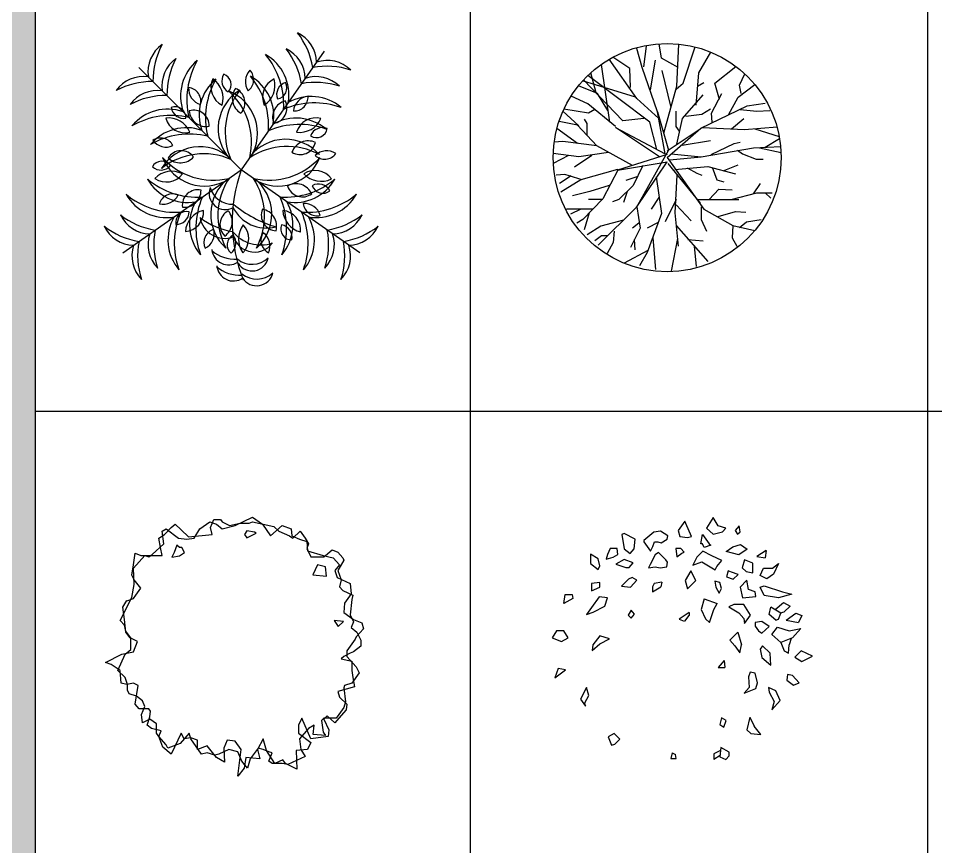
# Model space of a CAD drawing. Header units: inches. Extents: x 7658 to 73799, y 48 to 40262.
# Drawn here: x 11307 to 15635, y 12548 to 16454 of the extents above; entities that cross this region are included whole.
import ezdxf

# ---------------------------------------------------------------- set-up
doc = ezdxf.new("R2010")
doc.units = ezdxf.units.IN
doc.layers.add('www.cad-blocks.net', color=7, linetype='Continuous')

# ---------------------------------------------------------------- blocks, each defined once
blk = doc.blocks.new('A$C516926BB')
for p, q in [((0, 38.5194), (0, 0)), ((2.0521, 38.5194), (2.0521, 0)), ((4.2099, 38.5194), (4.2099, 0)), ((0, 13.9072), (62.4121, 13.9072))]:
    blk.add_line(p, q)
blk = doc.blocks.new('A$C2F5331B8')
for p in [(1.0379, 1.1039), (0.1638, 1.0274), (0.0873, 0.1533), (1.2055, 0.1533)]:
    blk.add_line(p, (0.6464, 0.5448))
for centre, radius, start, end in [((0.8444, 1.0489), 0.1575, 1.29, 64.6243), ((0.6339, 0.9711), 0.3546, 9.0763, 38.3794), ((0.3639, 1.0069), 0.1575, 125.3757, 188.71), ((0.5847, 0.9668), 0.3546, 151.6206, 180.9237), ((0.4811, 0.8531), 0.3657, 356.3712, 40.0366), ((0.6533, 0.8987), 0.2182, 350.2489, 60.3937), ((0.5805, 0.8948), 0.3546, 9.0763, 38.3794), ((0.791, 0.9726), 0.1575, 1.29, 64.6243), ((0.4298, 0.941), 0.1575, 125.3757, 188.71), ((0.6505, 0.9009), 0.3546, 151.6206, 180.9237), ((0.5782, 0.8921), 0.2182, 129.6063, 199.7511), ((0.7557, 0.8771), 0.3657, 149.9634, 193.6288), ((1.0524, 0.9032), 0.1575, 45.3757, 108.71), ((0.6148, 0.9639), 0.0598, 147.9502, 239.9219), ((0.5464, 0.9469), 0.0518, 317.8004, 70.0717), ((0.7436, 0.9609), 0.0778, 136.1904, 214.2295), ((0.6391, 0.9697), 0.0661, 307.3528, 43.0671), ((1.0512, 0.6789), 0.3546, 71.6206, 100.9237), ((0.1844, 0.8273), 0.1575, 81.29, 144.6243), ((0.2244, 0.6065), 0.3546, 89.0763, 118.3794), ((0.6659, 0.8043), 0.2182, 129.6063, 199.7511), ((0.8435, 0.7894), 0.3657, 149.9634, 193.6288), ((0.5983, 0.9346), 0.0947, 155.1979, 243.5953), ((0.4494, 0.8821), 0.1117, 343.146, 55.6472), ((0.5821, 0.797), 0.2182, 350.2489, 60.3937), ((0.4099, 0.7514), 0.3657, 356.3712, 40.0366), ((0.8419, 0.8877), 0.0947, 115.1979, 203.5953), ((0.6941, 0.9433), 0.1117, 303.146, 15.6472), ((0.8733, 0.8995), 0.0598, 107.9502, 199.9219), ((0.8101, 0.9305), 0.0518, 277.8004, 30.0717), ((0.9978, 0.6026), 0.3546, 71.6206, 100.9237), ((0.999, 0.827), 0.1575, 45.3757, 108.71), ((0.2502, 0.7614), 0.1575, 81.29, 144.6243), ((0.4759, 0.9275), 0.0778, 176.1904, 254.2295), ((0.3903, 0.8671), 0.0661, 347.3528, 83.0671), ((0.7503, 0.739), 0.2127, 121.3654, 221.5741), ((0.8925, 0.7216), 0.3218, 141.8122, 203.3335), ((0.3734, 0.6762), 0.3218, 346.6665, 48.1878), ((0.5104, 0.718), 0.2127, 328.4259, 68.6346), ((0.6855, 0.8824), 0.0812, 144.9924, 239.8174), ((0.5904, 0.8615), 0.0733, 317.7377, 67.0721), ((0.2903, 0.5407), 0.3546, 89.0763, 118.3794), ((0.8752, 0.7916), 0.0812, 104.9924, 199.8174), ((0.7889, 0.8367), 0.0733, 277.7377, 27.0721), ((0.9766, 0.6723), 0.2182, 49.6063, 119.7511), ((0.8957, 0.8883), 0.0661, 267.3528, 3.0671), ((0.9701, 0.8145), 0.0778, 96.1904, 174.2295), ((0.2991, 0.6131), 0.2182, 70.2489, 140.3937), ((0.3339, 0.79), 0.0518, 357.8004, 110.0717), ((0.3753, 0.8469), 0.0598, 187.9502, 279.9219), ((0.4225, 0.7529), 0.0733, 357.7377, 107.0721), ((0.4819, 0.83), 0.0812, 184.9924, 279.8174), ((0.9927, 0.4949), 0.3657, 69.9634, 113.6288), ((0.3141, 0.4355), 0.3657, 76.3712, 120.0366), ((0.3012, 0.678), 0.1117, 23.146, 95.6472), ((0.3816, 0.814), 0.0947, 195.1979, 283.5953), ((0.9054, 0.5706), 0.2182, 49.6063, 119.7511), ((0.9984, 0.6952), 0.0947, 75.1979, 163.5953), ((0.9208, 0.8328), 0.1117, 263.146, 335.6472), ((0.3869, 0.5253), 0.2182, 70.2489, 140.3937), ((0.9215, 0.3932), 0.3657, 69.9634, 113.6288), ((1.03, 0.6841), 0.0598, 67.9502, 159.9219), ((1.0015, 0.7484), 0.0518, 237.8004, 350.0717), ((0.4019, 0.3477), 0.3657, 76.3712, 120.0366), ((0.2656, 0.6285), 0.0661, 27.3528, 123.0671), ((0.2924, 0.7298), 0.0778, 216.1904, 294.2295), ((0.4523, 0.4409), 0.2127, 48.4259, 148.6346), ((0.8633, 0.3332), 0.3218, 61.8122, 123.3335), ((0.8556, 0.4762), 0.2127, 41.3654, 141.5741), ((0.9621, 0.6002), 0.0812, 64.9924, 159.8174), ((0.925, 0.6902), 0.0733, 237.7377, 347.0721), ((0.4696, 0.2987), 0.3218, 66.6665, 128.1878), ((0.3637, 0.5617), 0.0733, 37.7377, 147.0721), ((0.3596, 0.659), 0.0812, 224.9924, 319.8174), ((1.0495, 0.5567), 0.0778, 56.1904, 134.2295), ((1.04, 0.6611), 0.0661, 227.3528, 323.0671), ((0.2719, 0.5333), 0.0518, 37.8004, 150.0717), ((0.2671, 0.6035), 0.0598, 227.9502, 319.9219), ((0.4732, 0.6808), 0.2127, 201.3654, 301.5741), ((0.515, 0.8178), 0.3218, 221.8122, 283.3335), ((0.7778, 0.8178), 0.3218, 256.6665, 318.1878), ((0.8196, 0.6808), 0.2127, 238.4259, 338.6346), ((0.3189, 0.4264), 0.1117, 63.146, 135.6472), ((0.2931, 0.5822), 0.0947, 235.1979, 323.5953), ((1.3413, 0.2984), 0.7373, 160.4772, 201.6585), ((0.9945, 0.4471), 0.0947, 35.1979, 123.5953), ((1.0235, 0.6024), 0.1117, 223.146, 295.6472), ((0.4398, 0.7814), 0.3657, 229.9634, 273.6288), ((0.3942, 0.6091), 0.2182, 209.6063, 279.7511), ((0.715, 0.3356), 0.2127, 128.4259, 228.6346), ((0.858, 0.3279), 0.3218, 146.6665, 208.1878), ((0.4348, 0.3279), 0.3218, 331.8122, 33.3335), ((0.5778, 0.3356), 0.2127, 311.3654, 51.5741), ((0.853, 0.7814), 0.3657, 266.3712, 310.0366), ((0.8986, 0.6091), 0.2182, 260.2489, 330.3937), ((0.9056, 0.3977), 0.0812, 24.9924, 119.8174), ((1.0116, 0.4183), 0.0598, 27.9502, 119.9219), ((0.4415, 0.3775), 0.0733, 77.7377, 187.0721), ((0.3758, 0.4494), 0.0812, 264.9924, 359.8174), ((0.5716, 0.4338), 0.0768, 159.2257, 300.1279), ((0.6024, 0.4894), 0.1065, 195.4398, 273.6694), ((0.9351, 0.4905), 0.0733, 197.7377, 307.0721), ((1.0311, 0.4859), 0.0518, 197.8004, 310.0717), ((0.2925, 0.5379), 0.2182, 209.6063, 279.7511), ((0.3381, 0.7101), 0.3657, 229.9634, 273.6288), ((0.3234, 0.3656), 0.0661, 67.3528, 163.0671), ((0.2788, 0.4604), 0.0778, 256.1904, 334.2295), ((0.6206, 0.2858), 0.2182, 150.2489, 220.3937), ((0.798, 0.2697), 0.3657, 156.3712, 200.0366), ((0.4948, 0.2697), 0.3657, 339.9634, 23.6288), ((0.6722, 0.2858), 0.2182, 319.6063, 29.7511), ((0.9547, 0.7101), 0.3657, 266.3712, 310.0366), ((1.0003, 0.5379), 0.2182, 260.2489, 330.3937), ((0.3895, 0.2967), 0.0518, 77.8004, 190.0717), ((0.3407, 0.3474), 0.0598, 267.9502, 359.9219), ((0.4941, 0.245), 0.1117, 103.146, 175.6472), ((0.3742, 0.3478), 0.0947, 275.1979, 3.5953), ((0.6195, 0.2864), 0.0733, 117.7377, 227.0721), ((0.523, 0.2993), 0.0812, 304.9924, 39.8174), ((0.7656, 0.4469), 0.1768, 206.4477, 284.3672), ((0.9767, 0.8274), 0.5765, 230.4007, 253.139), ((0.8144, 0.331), 0.0733, 157.7377, 267.0721), ((0.7322, 0.2789), 0.0812, 344.9924, 79.8174), ((0.9541, 0.3599), 0.1117, 183.146, 255.6472), ((0.832, 0.2596), 0.0947, 355.1979, 83.5953), ((0.9446, 0.3082), 0.0778, 16.1904, 94.2295), ((1.0044, 0.3942), 0.0661, 187.3528, 283.0671), ((0.2186, 0.4003), 0.1575, 205.3757, 268.71), ((0.2964, 0.6107), 0.3546, 231.6206, 260.9237), ((0.5189, 0.2146), 0.2182, 150.2489, 220.3937), ((0.6963, 0.1985), 0.3657, 156.3712, 200.0366), ((0.5688, 0.3402), 0.1186, 189.9865, 289.4034), ((0.6594, 0.5906), 0.3413, 232.5759, 260.8942), ((0.5965, 0.1985), 0.3657, 339.9634, 23.6288), ((0.7739, 0.2146), 0.2182, 319.6063, 29.7511), ((0.9964, 0.6107), 0.3546, 279.0763, 308.3794), ((1.0742, 0.4003), 0.1575, 271.29, 334.6243), ((0.2201, 0.5573), 0.3546, 231.6206, 260.9237), ((0.1423, 0.3468), 0.1575, 205.3757, 268.71), ((0.5886, 0.1934), 0.3546, 169.0763, 198.3794), ((0.5367, 0.2014), 0.0661, 107.3528, 203.0671), ((0.4416, 0.2453), 0.0778, 296.1904, 14.2295), ((0.745, 0.2187), 0.1117, 143.146, 215.6472), ((0.5871, 0.2204), 0.0947, 315.1979, 43.5953), ((0.885, 0.2658), 0.0518, 157.8004, 270.0717), ((0.8266, 0.2265), 0.0598, 347.9502, 79.9219), ((0.7042, 0.1934), 0.3546, 341.6206, 10.9237), ((1.0727, 0.5573), 0.3546, 279.0763, 308.3794), ((1.1505, 0.3468), 0.1575, 271.29, 334.6243), ((0.3643, 0.1922), 0.1575, 161.29, 224.6243), ((0.6316, 0.1911), 0.0518, 117.8004, 230.0717), ((0.5616, 0.1985), 0.0598, 307.9502, 39.9219), ((0.7096, 0.2615), 0.1045, 183.8744, 323.9763), ((0.7383, 0.3612), 0.1706, 218.7536, 289.097), ((0.8057, 0.2127), 0.0661, 147.3528, 243.0671), ((0.7045, 0.1852), 0.0778, 336.1904, 54.2295), ((0.9286, 0.1922), 0.1575, 315.3757, 18.71), ((0.288, 0.1388), 0.1575, 161.29, 224.6243), ((0.5124, 0.14), 0.3546, 169.0763, 198.3794), ((0.7805, 0.14), 0.3546, 341.6206, 10.9237), ((1.0048, 0.1388), 0.1575, 315.3757, 18.71), ((0.6179, 0.2942), 0.1707, 229.618, 273.2106), ((0.5867, 0.1751), 0.0785, 184.742, 303.7475), ((0.6408, 0.2183), 0.1707, 229.618, 273.2106), ((0.6095, 0.0992), 0.0785, 184.742, 303.7475), ((0.6984, 0.2086), 0.1093, 230.1845, 313.654), ((0.6977, 0.1459), 0.0778, 212.0577, 347.8533), ((0.7198, 0.1386), 0.1093, 230.1845, 313.654), ((0.7192, 0.0759), 0.0778, 212.0577, 347.8533)]:
    blk.add_arc(centre, radius, start, end)
blk = doc.blocks.new('A$C1AA82039')
for p, q in [((0.4195, 0.9622), (0.3952, 1.0526)), ((0.4286, 0.9657), (0.4408, 1.063)), ((0.5107, 1.0074), (0.5009, 1.0749)), ((0.5837, 0.8753), (0.5934, 1.0734)), ((0.6142, 0.8892), (0.6709, 1.0596)), ((0.3952, 0.8162), (0.2652, 1.0019)), ((0.3617, 0.9587), (0.2821, 1.0114)), ((0.459, 0.8579), (0.4834, 0.997)), ((0.5898, 0.9622), (0.5107, 1.0074)), ((0.6872, 0.9379), (0.744, 1.0353)), ((0.2674, 0.705), (0.2276, 0.9776)), ((0.3647, 0.8684), (0.3617, 0.9587)), ((0.4925, 0.7536), (0.4195, 0.9622)), ((0.7632, 0.8892), (0.8615, 0.9682)), ((0.456, 0.705), (0.1635, 0.9244)), ((0.2035, 0.844), (0.1784, 0.9383)), ((0.5564, 0.7745), (0.5138, 0.9483)), ((0.675, 0.7849), (0.6872, 0.9379)), ((0.8788, 0.8788), (0.9041, 0.9326)), ((0.2096, 0.8406), (0.1195, 0.8762)), ((0.3891, 0.8232), (0.1392, 0.8993)), ((0.3282, 0.7119), (0.1435, 0.9039)), ((0.5229, 0.6528), (0.5837, 0.8753)), ((0.5807, 0.8614), (0.6142, 0.8892)), ((0.6811, 0.8753), (0.7115, 0.8927)), ((0.7845, 0.8127), (0.7632, 0.8892)), ((0.8727, 0.8232), (0.9521, 0.8819)), ((0.8879, 0.8406), (0.8788, 0.8788)), ((0.164, 0.7919), (0.0848, 0.8281)), ((0.2583, 0.7606), (0.2096, 0.8406)), ((0.6111, 0.7224), (0.7085, 0.8336)), ((0.748, 0.7467), (0.7967, 0.8406)), ((0.8271, 0.7397), (0.8727, 0.8232)), ((0.2948, 0.6841), (0.164, 0.7919)), ((0.4986, 0.7224), (0.3952, 0.8162)), ((0.6963, 0.6772), (0.9153, 0.7815)), ((0.9153, 0.7815), (1.0005, 0.7954)), ((0.1214, 0.6876), (0.0465, 0.7569)), ((0.167, 0.7467), (0.0509, 0.7666)), ((0.1974, 0.7641), (0.167, 0.7467)), ((0.529, 0.5555), (0.4925, 0.7536)), ((0.4925, 0.7536), (0.5442, 0.5729)), ((0.5807, 0.6841), (0.5807, 0.7571)), ((0.6263, 0.7328), (0.7024, 0.7432)), ((0.7024, 0.7432), (0.7419, 0.7676)), ((0.751, 0.705), (0.748, 0.7467)), ((0.8818, 0.7641), (0.9609, 0.7571)), ((0.9609, 0.7571), (1.0218, 0.7606)), ((0.1153, 0.6911), (0.0278, 0.7089)), ((0.1609, 0.698), (0.1488, 0.7189)), ((0.1609, 0.6424), (0.1609, 0.698)), ((0.4286, 0.7224), (0.3282, 0.7119)), ((0.4894, 0.5764), (0.456, 0.705)), ((0.5837, 0.6007), (0.6111, 0.7224)), ((0.8423, 0.6737), (0.9001, 0.7224)), ((0.1153, 0.6042), (0.0179, 0.6757)), ((0.2066, 0.5937), (0.1153, 0.6911)), ((0.5016, 0.5416), (0.2948, 0.6806)), ((0.2948, 0.6806), (0.529, 0.5555)), ((0.5381, 0.5381), (0.6963, 0.6772)), ((0.5381, 0.5694), (0.6993, 0.6772)), ((0.5959, 0.6633), (0.5807, 0.6841)), ((0.7054, 0.6806), (0.9031, 0.6702)), ((0.9031, 0.6702), (1.0564, 0.6827)), ((0.9518, 0.6737), (1.0669, 0.6378)), ((0.0454, 0.6146), (0.0048, 0.61)), ((0.2066, 0.5937), (0.0454, 0.6146)), ((0.6081, 0.5972), (0.7419, 0.6181)), ((0.8545, 0.6042), (0.8818, 0.6111)), ((1.0005, 0.5868), (1.0687, 0.6278)), ((0.3739, 0.4999), (0.2066, 0.5937)), ((0.5442, 0.5729), (0.3921, 0.3017)), ((0.6993, 0.5416), (0.9457, 0.5833)), ((0.745, 0.552), (0.8545, 0.6042)), ((0.8697, 0.5729), (0.894, 0.5555)), ((0.9457, 0.5833), (1.0737, 0.5906)), ((0.9731, 0.5833), (1.0757, 0.5613)), ((0.1214, 0.5416), (0.0004, 0.5576)), ((0.0727, 0.5485), (0.0008, 0.5094)), ((0.1822, 0.5485), (0.1001, 0.4929)), ((0.2613, 0.5625), (0.1214, 0.5416)), ((0.5381, 0.552), (0.3039, 0.479)), ((0.5381, 0.5381), (0.7115, 0.2948)), ((0.5503, 0.5277), (0.6993, 0.5416)), ((0.5564, 0.5555), (0.6993, 0.5416)), ((0.894, 0.5555), (0.9579, 0.5312)), ((0.9579, 0.5312), (0.9913, 0.5312)), ((0.3039, 0.4825), (0.1305, 0.4338)), ((0.3069, 0.4825), (0.2339, 0.3434)), ((0.3039, 0.479), (0.5381, 0.5173)), ((0.4225, 0.4999), (0.3769, 0.406)), ((0.3921, 0.3017), (0.5381, 0.5173)), ((0.5412, 0.5103), (0.6932, 0.3226)), ((0.5746, 0.4825), (0.7297, 0.4964)), ((0.6324, 0.4894), (0.678, 0.4651)), ((0.7297, 0.4964), (0.8605, 0.4616)), ((0.751, 0.4929), (0.7723, 0.4338)), ((0.8027, 0.4755), (0.8727, 0.5034)), ((0.0545, 0.4582), (0.0149, 0.4547)), ((0.0849, 0.4512), (0.0301, 0.4164)), ((0.1305, 0.4338), (0.0362, 0.3747)), ((0.1366, 0.4338), (0.0545, 0.4582)), ((0.3952, 0.4477), (0.3434, 0.4304)), ((0.4864, 0.4477), (0.5107, 0.2739)), ((0.5837, 0.4547), (0.5746, 0.2774)), ((0.678, 0.4651), (0.7024, 0.4547)), ((0.7723, 0.4338), (0.8058, 0.4234)), ((0.2644, 0.406), (0.1731, 0.3782)), ((0.3769, 0.406), (0.31, 0.34)), ((0.9457, 0.3678), (0.9792, 0.4164)), ((0.1731, 0.3782), (0.091, 0.3574)), ((0.3495, 0.3782), (0.3313, 0.3261)), ((0.4986, 0.3504), (0.4621, 0.2948)), ((0.7358, 0.34), (0.7815, 0.3886)), ((0.7815, 0.3886), (0.8453, 0.3852)), ((0.8393, 0.34), (0.9609, 0.3713)), ((0.9609, 0.3713), (1.0339, 0.3713)), ((1.0005, 0.3713), (1.0278, 0.3469)), ((0.2339, 0.3434), (0.1396, 0.2461)), ((0.2339, 0.34), (0.167, 0.34)), ((0.3952, 0.3052), (0.2127, 0.1244)), ((0.31, 0.34), (0.2796, 0.3295)), ((0.3952, 0.3052), (0.4104, 0.2044)), ((0.5807, 0.34), (0.529, 0.2357)), ((0.5807, 0.3156), (0.6507, 0.2392)), ((0.678, 0.34), (0.8758, 0.34)), ((0.6993, 0.3052), (0.6993, 0.2461)), ((0.1853, 0.2948), (0.0636, 0.2948)), ((0.1305, 0.2948), (0.0819, 0.2704)), ((0.1701, 0.2774), (0.1457, 0.1974)), ((0.5107, 0.2739), (0.4438, 0.0897)), ((0.5746, 0.2774), (0.5898, 0.121)), ((0.7115, 0.2948), (0.8484, 0.2183)), ((0.7784, 0.26), (0.8605, 0.2843)), ((0.8605, 0.2843), (0.9092, 0.2809)), ((0.1396, 0.2461), (0.1123, 0.2287)), ((0.3313, 0.2426), (0.2248, 0.2148)), ((0.4043, 0.2287), (0.3739, 0.2044)), ((0.4955, 0.2322), (0.4438, 0.2044)), ((0.5807, 0.2183), (0.7297, 0.048)), ((0.6993, 0.2461), (0.7237, 0.1905)), ((0.8484, 0.2183), (0.8453, 0.1592)), ((0.8484, 0.2183), (0.9518, 0.194)), ((0.8788, 0.2079), (0.9123, 0.2357)), ((0.9123, 0.2357), (0.9822, 0.2461)), ((0.2248, 0.2148), (0.1609, 0.1731)), ((0.2887, 0.1905), (0.2826, 0.1383)), ((0.4104, 0.2044), (0.3647, 0.114)), ((0.2279, 0.1696), (0.1974, 0.1453)), ((0.2583, 0.1696), (0.2279, 0.1696)), ((0.2826, 0.1383), (0.2552, 0.0862)), ((0.383, 0.1522), (0.386, 0.1036)), ((0.4712, 0.1592), (0.4834, 0.0097)), ((0.5868, 0.1557), (0.5564, 0.0028)), ((0.6355, 0.1522), (0.7085, 0.1453)), ((0.8453, 0.1592), (0.8666, 0.121)), ((0.4469, 0.1001), (0.3353, 0.0397)), ((0.4438, 0.0897), (0.4073, 0.0271)), ((0.6659, 0.121), (0.675, 0.0236))]:
    blk.add_line(p, q)
blk.add_circle((0.5381, 0.5381), 0.5381)
blk = doc.blocks.new('A$C7FFE3316')
at = {"linetype": 'Continuous'}
for p, q in [((0.6125, 1.1827), (0.6939, 1.2211)), ((0.6939, 1.2211), (0.7404, 1.1882)), ((0.2791, 1.1389), (0.3101, 1.1718)), ((0.3101, 1.1718), (0.3295, 1.1882)), ((0.3295, 1.1882), (0.3567, 1.1608)), ((0.4458, 1.1663), (0.4923, 1.1992)), ((0.4923, 1.1992), (0.5234, 1.1882)), ((0.4962, 1.1718), (0.5117, 1.2101)), ((0.504, 1.1389), (0.4962, 1.1718)), ((0.5117, 1.2101), (0.5427, 1.2101)), ((0.5234, 1.1882), (0.5505, 1.1663)), ((0.5427, 1.2101), (0.5505, 1.1992)), ((0.5505, 1.1992), (0.5854, 1.1827)), ((0.5505, 1.1663), (0.6125, 1.1827)), ((0.5854, 1.1827), (0.6358, 1.1937)), ((0.6358, 1.1937), (0.6784, 1.1937)), ((0.6784, 1.1937), (0.6939, 1.1992)), ((0.6939, 1.1992), (0.7947, 1.1773)), ((0.7404, 1.1882), (0.7792, 1.1334)), ((0.7792, 1.1334), (0.8335, 1.1827)), ((0.7947, 1.1773), (0.818, 1.1554)), ((0.8335, 1.1827), (0.8761, 1.1663)), ((0.252, 1.1225), (0.2791, 1.1389)), ((0.2675, 1.1554), (0.2869, 1.1663)), ((0.2752, 1.0951), (0.2675, 1.1554)), ((0.2869, 1.1663), (0.345, 1.1225)), ((0.3567, 1.1608), (0.3915, 1.128)), ((0.3915, 1.128), (0.504, 1.1389)), ((0.4187, 1.1225), (0.4458, 1.1663)), ((0.6678, 1.1569), (0.6558, 1.14)), ((0.6558, 1.14), (0.6678, 1.1231)), ((0.7037, 1.1512), (0.6678, 1.1569)), ((0.6678, 1.1231), (0.7117, 1.1456)), ((0.7117, 1.1456), (0.7037, 1.1512)), ((0.818, 1.1554), (0.8684, 1.1334)), ((0.8684, 1.1334), (0.8839, 1.1225)), ((0.8761, 1.1663), (0.88, 1.1334)), ((0.88, 1.1334), (0.9149, 1.117)), ((0.8839, 1.1225), (0.9188, 1.1554)), ((0.9188, 1.1554), (0.942, 1.1225)), ((0.221, 1.0458), (0.2752, 1.0951)), ((0.2597, 1.0787), (0.252, 1.1225)), ((0.3367, 1.0893), (0.3247, 1.0554)), ((0.3487, 1.078), (0.3367, 1.0893)), ((0.345, 1.1225), (0.3838, 1.117)), ((0.3838, 1.117), (0.4187, 1.1225)), ((0.9149, 1.117), (0.9498, 1.1061)), ((0.942, 1.1225), (0.9575, 1.0951)), ((0.9498, 1.1061), (0.9537, 1.0623)), ((0.9575, 1.0951), (0.9498, 1.0732)), ((0.1318, 0.9966), (0.1396, 1.0513)), ((0.1318, 0.9801), (0.1861, 1.0404)), ((0.1396, 1.0513), (0.1667, 1.0404)), ((0.1667, 1.0404), (0.2404, 1.0404)), ((0.1861, 1.0404), (0.2055, 1.0349)), ((0.2055, 1.0349), (0.221, 1.0458)), ((0.2404, 1.0404), (0.2675, 1.0404)), ((0.2675, 1.0404), (0.2597, 1.0787)), ((0.3247, 1.0554), (0.3128, 1.0329)), ((0.3606, 1.078), (0.3487, 1.078)), ((0.3487, 1.0385), (0.3726, 1.0554)), ((0.3726, 1.0554), (0.3606, 1.078)), ((0.9498, 1.0732), (0.9692, 1.0349)), ((0.9537, 1.0623), (1.0273, 1.0404)), ((1.0273, 1.0404), (1.0738, 1.0294)), ((1.0312, 1.0349), (1.0389, 1.0404)), ((1.0389, 1.0404), (1.07, 1.0677)), ((1.07, 1.0677), (1.0971, 1.0568)), ((1.0971, 1.0568), (1.1204, 1.0294)), ((0.1241, 0.9473), (0.1318, 0.9966)), ((0.3128, 1.0329), (0.3487, 1.0385)), ((0.9692, 1.0349), (1.0312, 1.0349)), ((1.001, 0.997), (0.9783, 0.9489)), ((1.0389, 0.9863), (1.001, 0.997)), ((1.0738, 1.0294), (1.1049, 0.9966)), ((1.1049, 0.9966), (1.0816, 0.9692)), ((1.1242, 1.0185), (1.0971, 0.9692)), ((1.1204, 1.0294), (1.1242, 1.0185)), ((0.1357, 0.9035), (0.1318, 0.9801)), ((1.0426, 0.9436), (1.0389, 0.9863)), ((1.0816, 0.9692), (1.0932, 0.9363)), ((1.0971, 0.9692), (1.1126, 0.9254)), ((0.1357, 0.9254), (0.1241, 0.9473)), ((0.1667, 0.887), (0.1357, 0.9254)), ((0.9783, 0.9489), (1.0426, 0.9436)), ((1.0932, 0.9363), (1.1553, 0.9089)), ((1.1126, 0.9254), (1.1049, 0.8925)), ((1.1553, 0.9089), (1.1591, 0.8597)), ((0.1241, 0.8432), (0.1357, 0.9035)), ((0.1434, 0.8542), (0.1667, 0.887)), ((1.1049, 0.8925), (1.1204, 0.8761)), ((1.1204, 0.8761), (1.1669, 0.8542)), ((0.0698, 0.7337), (0.1241, 0.8432)), ((0.0829, 0.7969), (0.1008, 0.8277)), ((0.1008, 0.8268), (0.1318, 0.8378)), ((0.1318, 0.8378), (0.1434, 0.8542)), ((1.1591, 0.8597), (1.1281, 0.8159)), ((1.163, 0.8323), (1.1553, 0.7611)), ((1.1669, 0.8542), (1.163, 0.8323)), ((0.0892, 0.7392), (0.0829, 0.7969)), ((1.1281, 0.8159), (1.1242, 0.7721)), ((0.0969, 0.679), (0.0892, 0.7392)), ((1.1242, 0.7721), (1.1708, 0.7392)), ((1.1553, 0.7611), (1.1708, 0.7283)), ((1.1708, 0.7392), (1.2095, 0.7228)), ((0.0892, 0.7118), (0.0698, 0.7337)), ((0.0969, 0.6844), (0.0892, 0.7118)), ((1.0787, 0.7343), (1.0986, 0.7061)), ((1.1226, 0.7286), (1.0787, 0.7343)), ((1.0986, 0.7061), (1.1226, 0.7286)), ((1.1708, 0.7283), (1.1591, 0.7009)), ((1.1591, 0.7009), (1.1863, 0.679)), ((1.2173, 0.6954), (1.1824, 0.6571)), ((1.2095, 0.7228), (1.2173, 0.6954)), ((0.1202, 0.6516), (0.0969, 0.6844)), ((0.1163, 0.6516), (0.0969, 0.679)), ((0.1512, 0.6352), (0.1163, 0.6516)), ((0.1202, 0.5968), (0.1202, 0.6516)), ((1.1824, 0.6571), (1.1785, 0.6461)), ((1.1863, 0.679), (1.2056, 0.6406)), ((0.1318, 0.5859), (0.1512, 0.6352)), ((1.1785, 0.6461), (1.1397, 0.5914)), ((1.2056, 0.6133), (1.1708, 0.5859)), ((1.2056, 0.6406), (1.2056, 0.6133)), ((0, 0.5366), (0.0775, 0.5749)), ((0.0582, 0.4983), (0.093, 0.5749)), ((0.0775, 0.5749), (0.1318, 0.5859)), ((0.093, 0.5749), (0.1202, 0.5968)), ((1.1242, 0.564), (1.1126, 0.553)), ((1.1553, 0.5804), (1.1242, 0.564)), ((1.1397, 0.5914), (1.1397, 0.564)), ((1.1397, 0.564), (1.1824, 0.5147)), ((1.1708, 0.5859), (1.1553, 0.5804)), ((0.0271, 0.5257), (0, 0.5366)), ((0.0698, 0.4983), (0.0271, 0.5257)), ((1.1126, 0.553), (1.163, 0.5421)), ((1.163, 0.5421), (1.163, 0.4983)), ((0.093, 0.4654), (0.0582, 0.4983)), ((0.0737, 0.438), (0.0698, 0.4983)), ((1.163, 0.4983), (1.1669, 0.4654)), ((1.1979, 0.4873), (1.163, 0.438)), ((1.1824, 0.5147), (1.1979, 0.4873)), ((0.1008, 0.4326), (0.0737, 0.438)), ((0.1047, 0.4326), (0.093, 0.4654)), ((0.1318, 0.438), (0.1008, 0.4326)), ((0.1551, 0.4271), (0.1318, 0.438)), ((1.163, 0.438), (1.1281, 0.4271)), ((1.1669, 0.4654), (1.1746, 0.4216)), ((0.1047, 0.4052), (0.1047, 0.4326)), ((0.1124, 0.3888), (0.1047, 0.4052)), ((0.1396, 0.3395), (0.1551, 0.4271)), ((1.1746, 0.4216), (1.0971, 0.3997)), ((1.0971, 0.3997), (1.1049, 0.3723)), ((1.1281, 0.4271), (1.1242, 0.4161)), ((1.1242, 0.4161), (1.132, 0.3504)), ((0.1473, 0.3778), (0.1124, 0.3888)), ((0.1745, 0.3559), (0.1473, 0.3778)), ((0.1861, 0.3285), (0.1745, 0.3559)), ((1.1049, 0.3723), (1.1397, 0.3395)), ((1.132, 0.3504), (1.1242, 0.3231)), ((0.1589, 0.3176), (0.1396, 0.3395)), ((0.2055, 0.3176), (0.1589, 0.3176)), ((0.1706, 0.2902), (0.1861, 0.3285)), ((0.2132, 0.3066), (0.2055, 0.3176)), ((0.2093, 0.2793), (0.2132, 0.3066)), ((1.1242, 0.3231), (1.101, 0.2902)), ((1.1359, 0.3121), (1.101, 0.2738)), ((1.1397, 0.3395), (1.1359, 0.3121)), ((0.1745, 0.2519), (0.1706, 0.2902)), ((0.2093, 0.2683), (0.1745, 0.2519)), ((0.1977, 0.2409), (0.2093, 0.2793)), ((0.2404, 0.2464), (0.2093, 0.2683)), ((0.9265, 0.2738), (0.911, 0.2409)), ((0.9692, 0.1752), (0.9265, 0.2738)), ((1.0312, 0.2738), (1.0196, 0.2628)), ((1.0196, 0.2628), (1.0273, 0.2081)), ((1.0467, 0.2847), (1.0312, 0.2683)), ((1.0351, 0.2738), (1.0312, 0.2738)), ((1.0312, 0.2683), (1.0545, 0.219)), ((1.0893, 0.2738), (1.0351, 0.2738)), ((1.0816, 0.2519), (1.0467, 0.2847)), ((1.101, 0.2738), (1.0816, 0.2519)), ((1.101, 0.2902), (1.0893, 0.2738)), ((0.2171, 0.2245), (0.1977, 0.2409)), ((0.2636, 0.2135), (0.2171, 0.2245)), ((0.2404, 0.2026), (0.2404, 0.2464)), ((0.911, 0.2409), (0.911, 0.2026)), ((0.9575, 0.2245), (0.9149, 0.1752)), ((0.9847, 0.2409), (0.9575, 0.2245)), ((0.9808, 0.1971), (0.9847, 0.2409)), ((1.0545, 0.219), (1.0506, 0.1862)), ((0.252, 0.1862), (0.2404, 0.2026)), ((0.252, 0.1862), (0.2636, 0.2135)), ((0.2869, 0.1478), (0.252, 0.1862)), ((0.2714, 0.1369), (0.252, 0.1862)), ((0.3567, 0.2026), (0.3101, 0.104)), ((0.3954, 0.2026), (0.3528, 0.1533)), ((0.3722, 0.1752), (0.3567, 0.2026)), ((0.4032, 0.1807), (0.3722, 0.1752)), ((0.4032, 0.1752), (0.3954, 0.2026)), ((0.4342, 0.1697), (0.4032, 0.1807)), ((0.4536, 0.104), (0.4032, 0.1752)), ((0.7443, 0.1752), (0.7172, 0.1259)), ((0.7598, 0.1205), (0.7443, 0.1752)), ((0.911, 0.2026), (0.9692, 0.1588)), ((0.9149, 0.1752), (0.9226, 0.1259)), ((1.0506, 0.1862), (0.9692, 0.1752)), ((1.0389, 0.1916), (0.9808, 0.1971)), ((1.0273, 0.2081), (1.0389, 0.1916)), ((0.3101, 0.104), (0.2714, 0.1369)), ((0.2946, 0.1314), (0.2869, 0.1478)), ((0.3528, 0.1533), (0.2946, 0.1314)), ((0.4342, 0.1259), (0.4342, 0.1697)), ((0.4807, 0.1424), (0.4342, 0.1259)), ((0.5234, 0.0876), (0.4807, 0.1424)), ((0.5737, 0.1697), (0.5582, 0.1314)), ((0.5582, 0.1314), (0.5621, 0.0657)), ((0.6125, 0.1643), (0.5737, 0.1697)), ((0.6397, 0.1259), (0.6125, 0.1643)), ((0.7211, 0.1314), (0.6823, 0.0821)), ((0.7443, 0.1259), (0.7211, 0.1314)), ((0.9692, 0.1588), (0.9537, 0.1259)), ((0.4807, 0.1095), (0.4536, 0.104)), ((0.5156, 0.0986), (0.4807, 0.1095)), ((0.535, 0.104), (0.5156, 0.0986)), ((0.5621, 0.0657), (0.5234, 0.0876)), ((0.5815, 0.1259), (0.535, 0.104)), ((0.6241, 0.115), (0.5815, 0.1259)), ((0.6241, 0), (0.6397, 0.1259)), ((0.6435, 0.0712), (0.6241, 0.115)), ((0.6629, 0.0876), (0.6552, 0.0383)), ((0.7288, 0.0821), (0.6629, 0.0876)), ((0.7172, 0.1259), (0.7288, 0.0821)), ((0.7715, 0.115), (0.7443, 0.1259)), ((0.7986, 0.0602), (0.7598, 0.1205)), ((0.787, 0.1095), (0.7715, 0.115)), ((0.7715, 0.0712), (0.787, 0.1095)), ((0.942, 0.0931), (0.8606, 0.0548)), ((0.9537, 0.1259), (0.8994, 0.1205)), ((0.8994, 0.1205), (0.9033, 0.0329)), ((0.9226, 0.1259), (0.942, 0.0931)), ((0.6707, 0.0383), (0.6435, 0.0712)), ((0.6823, 0.0821), (0.6707, 0.0383)), ((0.787, 0.0602), (0.7715, 0.0712)), ((0.8335, 0.0602), (0.787, 0.0602)), ((0.8374, 0.0767), (0.7986, 0.0602)), ((0.8606, 0.0548), (0.8335, 0.0602)), ((0.849, 0.0602), (0.8374, 0.0767)), ((0.9033, 0.0329), (0.849, 0.0602)), ((0.6552, 0.0383), (0.6241, 0))]:
    blk.add_line(p, q, dxfattribs=at)
blk = doc.blocks.new('A$C028539F6')
at = {"linetype": 'Continuous'}
for p, q in [((0.7599, 1.1412), (0.7284, 1.0912)), ((0.7835, 1.1023), (0.7599, 1.1412)), ((0.626, 1.1245), (0.5945, 1.08)), ((0.63, 1.1134), (0.626, 1.1245)), ((0.6575, 1.0522), (0.63, 1.1134)), ((0.7284, 1.0912), (0.7599, 1.0634)), ((0.819, 1.0912), (0.7835, 1.1023)), ((0.8032, 1.0745), (0.819, 1.0912)), ((0.882, 1.1023), (0.8623, 1.08)), ((0.8859, 1.0745), (0.882, 1.1023)), ((0.3399, 1.0666), (0.3281, 1.0611)), ((0.3281, 1.0611), (0.3399, 0.9944)), ((0.3911, 1.0388), (0.3399, 1.0666)), ((0.3871, 0.9944), (0.3911, 1.0388)), ((0.4788, 1.0721), (0.4315, 1.0332)), ((0.5103, 1.0777), (0.4788, 1.0721)), ((0.5457, 1.0554), (0.5103, 1.0777)), ((0.5142, 1.0221), (0.5417, 1.0388)), ((0.5417, 1.0388), (0.5457, 1.0554)), ((0.5945, 1.08), (0.6024, 1.0522)), ((0.6024, 1.0522), (0.6379, 1.0467)), ((0.6379, 1.0467), (0.6575, 1.0522)), ((0.7008, 1.0174), (0.7087, 1.0619)), ((0.7087, 1.0619), (0.7402, 1.0174)), ((0.7599, 1.0634), (0.8032, 1.0745)), ((0.8623, 1.08), (0.8741, 1.0634)), ((0.8741, 1.0634), (0.8859, 1.0745)), ((0.2736, 0.9956), (0.2605, 0.9678)), ((0.3064, 0.9956), (0.2736, 0.9956)), ((0.3092, 0.9675), (0.3064, 0.9956)), ((0.4315, 1.0332), (0.4315, 1.0276)), ((0.4315, 1.0276), (0.463, 0.9831)), ((0.463, 0.9831), (0.4748, 1.0054)), ((0.4748, 1.0054), (0.4827, 1.0276)), ((0.4827, 1.0276), (0.4984, 1.0276)), ((0.4984, 1.0276), (0.5142, 1.0221)), ((0.7087, 1.0174), (0.7008, 1.0174)), ((0.7165, 1.0008), (0.7087, 1.0174)), ((0.748, 1.0119), (0.7165, 1.0008)), ((0.7402, 1.0174), (0.748, 1.0119)), ((0.8213, 0.9815), (0.8528, 1.0038)), ((0.8528, 1.0038), (0.8882, 1.0149)), ((0.8882, 1.0149), (0.9197, 0.9927)), ((0.2166, 0.9466), (0.1811, 0.9688)), ((0.1811, 0.9688), (0.1811, 0.9243)), ((0.2605, 0.9678), (0.2539, 0.9447)), ((0.2539, 0.9447), (0.2867, 0.9539)), ((0.2867, 0.9539), (0.3096, 0.9678)), ((0.3399, 0.9944), (0.3674, 0.9721)), ((0.3674, 0.9721), (0.3871, 0.9944)), ((0.485, 0.9649), (0.4614, 0.9205)), ((0.5008, 0.9761), (0.485, 0.9649)), ((0.5362, 0.9427), (0.5008, 0.9761)), ((0.5833, 0.9949), (0.5873, 0.956)), ((0.607, 0.9949), (0.5833, 0.9949)), ((0.5873, 0.956), (0.6109, 0.9727)), ((0.6227, 0.9783), (0.607, 0.9949)), ((0.6109, 0.9727), (0.6227, 0.9783)), ((0.6822, 0.9552), (0.6626, 0.9163)), ((0.7098, 0.9831), (0.6822, 0.9552)), ((0.7531, 0.9608), (0.7098, 0.9831)), ((0.8004, 0.9386), (0.7531, 0.9608)), ((0.8804, 0.9649), (0.8213, 0.9815)), ((0.9197, 0.9927), (0.8804, 0.9649)), ((1.0087, 0.9854), (0.9647, 0.9577)), ((0.9647, 0.9577), (1.004, 0.9521)), ((1.0087, 0.9854), (1.004, 0.9521)), ((0.1811, 0.9243), (0.2166, 0.8965)), ((0.2244, 0.9132), (0.2166, 0.9466)), ((0.2166, 0.8965), (0.2244, 0.9132)), ((0.3392, 0.944), (0.2998, 0.9218)), ((0.2998, 0.9218), (0.347, 0.9051)), ((0.3825, 0.9274), (0.3392, 0.944)), ((0.3628, 0.9051), (0.3825, 0.9274)), ((0.4614, 0.9205), (0.4535, 0.9038)), ((0.4535, 0.9038), (0.485, 0.9093)), ((0.485, 0.9093), (0.5086, 0.9038)), ((0.5086, 0.9038), (0.5401, 0.9093)), ((0.5441, 0.9316), (0.5362, 0.9427)), ((0.5401, 0.9093), (0.5441, 0.9316)), ((0.6626, 0.9163), (0.7059, 0.933)), ((0.7059, 0.933), (0.7689, 0.8941)), ((0.7689, 0.8941), (0.7767, 0.9108)), ((0.7767, 0.9108), (0.8004, 0.9386)), ((0.9074, 0.9424), (0.8956, 0.9035)), ((0.9468, 0.9257), (0.9074, 0.9424)), ((0.9468, 0.8812), (0.9468, 0.9257)), ((1.0395, 0.9021), (1.067, 0.9243)), ((1.067, 0.9243), (1.0434, 0.8743)), ((0.347, 0.9051), (0.3628, 0.9051)), ((0.6541, 0.8893), (0.6265, 0.8448)), ((0.6777, 0.8448), (0.6541, 0.8893)), ((0.8296, 0.8895), (0.8217, 0.8617)), ((0.8453, 0.884), (0.8296, 0.8895)), ((0.8768, 0.8728), (0.8453, 0.884)), ((0.8532, 0.8506), (0.8768, 0.8728)), ((0.8956, 0.9035), (0.9153, 0.8868)), ((0.9153, 0.8868), (0.9468, 0.8812)), ((0.9804, 0.8687), (0.9962, 0.9021)), ((1.0119, 0.852), (0.9804, 0.8687)), ((0.9962, 0.9021), (1.0395, 0.9021)), ((1.0434, 0.8743), (1.0119, 0.852)), ((0.2244, 0.8353), (0.1851, 0.8298)), ((0.1851, 0.8298), (0.1851, 0.7964)), ((0.2244, 0.8131), (0.2244, 0.8353)), ((0.3599, 0.8501), (0.3271, 0.8177)), ((0.3763, 0.8594), (0.3599, 0.8501)), ((0.3697, 0.813), (0.3993, 0.8455)), ((0.3993, 0.8455), (0.3763, 0.8594)), ((0.4805, 0.8305), (0.4726, 0.8139)), ((0.5173, 0.8363), (0.4805, 0.8305)), ((0.5173, 0.8363), (0.512, 0.8139)), ((0.6265, 0.8448), (0.6383, 0.8059)), ((0.6383, 0.8059), (0.6777, 0.8448)), ((0.7678, 0.8409), (0.7717, 0.8131)), ((0.7914, 0.8353), (0.7678, 0.8409)), ((0.7993, 0.8075), (0.7914, 0.8353)), ((0.8217, 0.8617), (0.8532, 0.8506)), ((0.9174, 0.8465), (0.8859, 0.8131)), ((0.9253, 0.802), (0.9174, 0.8465)), ((0.1851, 0.7964), (0.2244, 0.8131)), ((0.3271, 0.8177), (0.3697, 0.813)), ((0.4726, 0.8139), (0.4726, 0.7916)), ((0.4726, 0.7916), (0.512, 0.8139)), ((0.7717, 0.8131), (0.7875, 0.7853)), ((0.7875, 0.7853), (0.7993, 0.8075)), ((0.8859, 0.8131), (0.8977, 0.763)), ((0.9568, 0.7909), (0.9253, 0.802)), ((0.9607, 0.7686), (0.9568, 0.7909)), ((0.9804, 0.8131), (1.0001, 0.8187)), ((1.0001, 0.7742), (0.9804, 0.8131)), ((1.0001, 0.8187), (1.0867, 0.7909)), ((1.13, 0.7797), (1.067, 0.763)), ((1.0867, 0.7909), (1.13, 0.7797)), ((0.0539, 0.7363), (0.0605, 0.778)), ((0.0965, 0.7594), (0.0539, 0.7363)), ((0.0605, 0.778), (0.0933, 0.778)), ((0.0933, 0.778), (0.0965, 0.7594)), ((0.2212, 0.7678), (0.1857, 0.7177)), ((0.2605, 0.7622), (0.2212, 0.7678)), ((0.2487, 0.7233), (0.2605, 0.7622)), ((0.7163, 0.7579), (0.7031, 0.7084)), ((0.7163, 0.7579), (0.7779, 0.7362)), ((0.7622, 0.7084), (0.7779, 0.7362)), ((0.8977, 0.763), (0.9607, 0.7686)), ((1.067, 0.763), (1.0001, 0.7742)), ((1.0513, 0.7074), (1.0907, 0.7408)), ((1.0907, 0.7408), (1.1222, 0.7241)), ((0.1857, 0.7177), (0.1621, 0.6843)), ((0.1621, 0.6843), (0.1936, 0.6955)), ((0.1936, 0.6955), (0.2487, 0.7233)), ((0.3719, 0.7039), (0.3588, 0.6807)), ((0.3883, 0.6853), (0.3719, 0.7039)), ((0.6457, 0.6933), (0.5985, 0.6629)), ((0.6457, 0.6933), (0.6457, 0.6796)), ((0.7031, 0.7084), (0.7228, 0.6639)), ((0.7425, 0.6472), (0.7622, 0.7084)), ((0.8565, 0.7314), (0.8329, 0.7202)), ((0.8329, 0.7202), (0.8801, 0.6924)), ((0.9037, 0.7314), (0.8565, 0.7314)), ((0.9352, 0.6813), (0.9037, 0.7314)), ((1.0231, 0.6835), (1.0316, 0.7186)), ((1.0788, 0.6908), (1.0316, 0.7186)), ((1.0776, 0.6915), (1.0946, 0.6963)), ((1.1222, 0.7241), (1.0946, 0.6963)), ((0.3588, 0.6807), (0.3719, 0.6668)), ((0.3719, 0.6668), (0.3883, 0.6853)), ((0.5985, 0.6629), (0.6224, 0.6533)), ((0.6263, 0.6522), (0.6457, 0.6796)), ((0.7228, 0.6639), (0.7425, 0.6472)), ((0.8801, 0.6924), (0.9037, 0.6646)), ((0.9037, 0.6646), (0.9077, 0.6424)), ((0.9077, 0.6424), (0.9352, 0.6813)), ((0.9883, 0.6518), (0.9568, 0.6463)), ((1.0233, 0.6271), (0.9883, 0.6518)), ((1.0552, 0.6574), (1.0231, 0.6835)), ((1.0552, 0.6574), (1.067, 0.6629)), ((1.067, 0.6629), (1.0788, 0.6908)), ((1.1033, 0.658), (1.1497, 0.6908)), ((1.1033, 0.658), (1.1615, 0.6463)), ((1.1497, 0.6908), (1.1773, 0.6796)), ((1.1773, 0.6796), (1.1615, 0.6463)), ((0.0197, 0.6073), (0, 0.574)), ((0.0551, 0.6073), (0.0197, 0.6073)), ((0.0748, 0.574), (0.0551, 0.6073)), ((0.9568, 0.6463), (0.9568, 0.6296)), ((0.9568, 0.6296), (0.9725, 0.6073)), ((0.9725, 0.6073), (0.9883, 0.5962)), ((1.0233, 0.6271), (0.9883, 0.5962)), ((1.0355, 0.5906), (1.0631, 0.624)), ((1.0631, 0.624), (1.1182, 0.6073)), ((1.1182, 0.6073), (1.1733, 0.6185)), ((1.1733, 0.6185), (1.134, 0.574)), ((0, 0.574), (0.0433, 0.5573)), ((0.0433, 0.5573), (0.0748, 0.574)), ((0.2244, 0.5835), (0.1916, 0.5418)), ((0.2703, 0.5696), (0.2244, 0.5835)), ((0.2244, 0.5464), (0.2703, 0.5696)), ((0.876, 0.6001), (0.8374, 0.5638)), ((0.8374, 0.5638), (0.861, 0.536)), ((0.876, 0.6001), (0.8925, 0.5415)), ((1.0788, 0.5517), (1.0355, 0.5906)), ((1.134, 0.574), (1.0788, 0.5517)), ((1.1269, 0.5711), (1.1182, 0.5406)), ((0.1883, 0.514), (0.2244, 0.5464)), ((0.1916, 0.5418), (0.1883, 0.514)), ((0.861, 0.536), (0.8847, 0.5026)), ((0.8847, 0.5026), (0.8925, 0.5415)), ((0.9923, 0.5369), (0.9811, 0.5211)), ((0.9811, 0.5211), (0.9895, 0.4815)), ((1.0287, 0.5013), (0.9923, 0.5369)), ((1.0788, 0.5517), (1.0946, 0.5128)), ((1.1143, 0.5017), (1.1182, 0.5406)), ((0.9895, 0.4815), (1.0315, 0.4459)), ((1.0315, 0.4459), (1.0287, 0.5013)), ((1.0946, 0.5128), (1.1143, 0.5017)), ((1.1739, 0.5134), (1.1453, 0.4831)), ((1.1453, 0.4831), (1.1775, 0.4629)), ((1.2275, 0.4882), (1.1739, 0.5134)), ((1.1775, 0.4629), (1.2275, 0.4882)), ((0.8112, 0.4675), (0.7835, 0.4349)), ((0.7835, 0.4349), (0.815, 0.4349)), ((0.8112, 0.4675), (0.815, 0.4349)), ((0.0276, 0.4294), (0.0118, 0.3849)), ((0.0118, 0.3849), (0.063, 0.4238)), ((0.063, 0.4238), (0.0276, 0.4294)), ((0.9332, 0.4127), (0.9253, 0.3904)), ((0.9253, 0.3904), (0.9292, 0.3404)), ((0.9568, 0.4071), (0.9332, 0.4127)), ((0.9686, 0.3626), (0.9568, 0.4071)), ((1.1103, 0.4016), (1.1064, 0.3738)), ((1.134, 0.396), (1.1103, 0.4016)), ((1.1655, 0.3626), (1.134, 0.396)), ((0.9607, 0.3348), (0.9686, 0.3626)), ((1.1064, 0.3738), (1.1379, 0.3515)), ((1.1379, 0.3515), (1.1655, 0.3626)), ((0.1614, 0.3404), (0.1339, 0.2848)), ((0.1732, 0.3015), (0.1614, 0.3404)), ((0.9292, 0.3404), (0.9056, 0.3126)), ((0.9056, 0.3126), (0.9607, 0.3348)), ((1.0198, 0.3404), (1.0237, 0.3181)), ((1.0552, 0.3237), (1.0198, 0.3404)), ((1.0237, 0.3181), (1.0473, 0.2737)), ((1.0237, 0.3181), (1.0473, 0.2737)), ((1.0749, 0.2792), (1.0552, 0.3237)), ((0.1339, 0.2848), (0.1575, 0.2514)), ((0.1536, 0.2681), (0.1732, 0.3015)), ((0.1575, 0.2514), (0.1536, 0.2681)), ((1.0355, 0.2347), (1.0749, 0.2792)), ((1.0473, 0.2737), (1.0355, 0.2347)), ((0.7988, 0.1964), (0.7904, 0.1647)), ((0.8212, 0.1845), (0.7988, 0.1964)), ((0.81, 0.1528), (0.8212, 0.1845)), ((0.9327, 0.1996), (0.9174, 0.1402)), ((0.9327, 0.1996), (0.9528, 0.1569)), ((0.7904, 0.1647), (0.81, 0.1528)), ((0.9174, 0.1402), (0.9371, 0.1235)), ((0.9843, 0.1179), (0.9528, 0.1569)), ((0.2914, 0.1235), (0.2638, 0.1068)), ((0.2638, 0.1068), (0.2796, 0.0679)), ((0.3189, 0.0957), (0.2914, 0.1235)), ((0.2953, 0.0734), (0.3189, 0.0957)), ((0.9371, 0.1235), (0.9843, 0.1179)), ((0.2796, 0.0679), (0.2953, 0.0734)), ((0.7954, 0.0568), (0.7914, 0.0123)), ((0.8347, 0.0345), (0.7954, 0.0568)), ((0.5665, 0.0318), (0.5588, 0.0046)), ((0.5588, 0.0046), (0.585, 0.0046)), ((0.5665, 0.0318), (0.5818, 0.0232)), ((0.585, 0.0046), (0.5818, 0.0232)), ((0.7941, 0.0429), (0.7621, 0.0278)), ((0.7621, 0.0278), (0.7621, 0)), ((0.792, 0.0188), (0.7621, 0)), ((0.7914, 0.0123), (0.819, 0.0011)), ((0.819, 0.0011), (0.8347, 0.0178)), ((0.8347, 0.0178), (0.8347, 0.0345))]:
    blk.add_line(p, q, dxfattribs=at)
blk = doc.blocks.new('format')
at = {"layer": 'www.cad-blocks.net', "true_color": 0x444444}
blk.add_hatch(color=250, dxfattribs=at).paths.add_polyline_path([(7657.7, 48.2), (11386.7, 48.2), (11386.7, 40261.7), (7657.7, 40261.7)])
at = {"layer": 'www.cad-blocks.net'}
blk.add_line((11386.7, 40261.7), (11386.7, 48.2), dxfattribs=at)
at = {"layer": 'www.cad-blocks.net', "color": 250, "true_color": 0x444444}
blk.add_line((11386.7, 40261.7), (11386.7, 48.2), dxfattribs=at)
at = {"layer": 'www.cad-blocks.net', "color": 155, "true_color": 0x546d8e}
blk.add_line((11386.7, 39213.8), (11386.7, 694.4), dxfattribs=at)

msp = doc.modelspace()

# ---------------------------------------------------------------- block references
msp.add_blockref('format', (0, 0))
at = {"xscale": 1000, "yscale": 1000, "zscale": 1000}
for name, p in [('A$C2F5331B8', (11712.1, 15194.6)), ('A$C1AA82039', (13830.1, 15259.2)), ('A$C7FFE3316', (11717.8, 12880.2)), ('A$C028539F6', (13826, 12958.3))]:
    msp.add_blockref(name, p, dxfattribs=at)
at = {"layer": 'www.cad-blocks.net', "color": 155, "true_color": 0x546d8e, "xscale": 1000, "yscale": 1000, "zscale": 1000}
msp.add_blockref('A$C516926BB', (11386.7, 694.4), dxfattribs=at)

doc.saveas('drawing.dxf')
